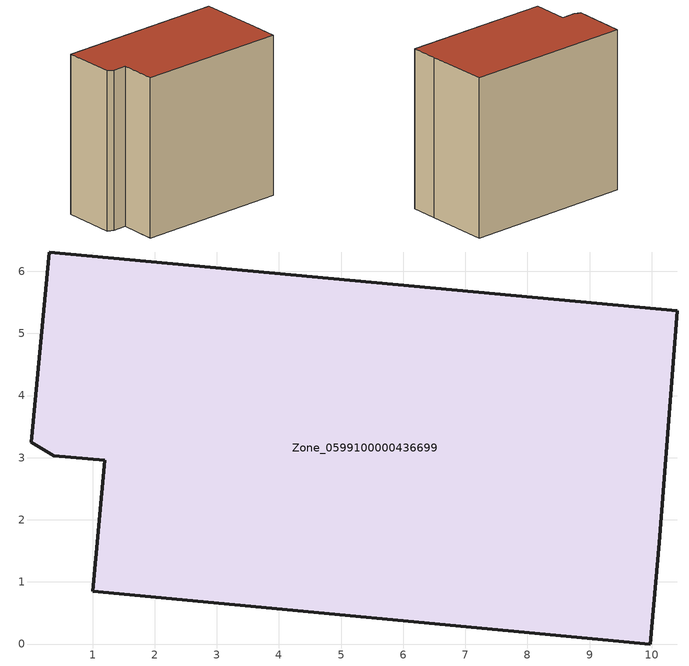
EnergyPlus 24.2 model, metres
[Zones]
Zone_0599100000436699
 floor ground (C_G): 1.2,2.96 0.37,3.03 0.02,3.24 0.3,6.31 10.41,5.37 10.12,1.63 9.97,0 1,0.85 z0
 wall outside (C_F): 1,0.85 9.97,0 10.12,1.63 10.41,5.37 0.3,6.31 0.02,3.24 0.37,3.03 1.2,2.96 1,0.85 z0:9.73
 roof outside (C_R): 0.37,3.03 1.2,2.96 1,0.85 9.97,0 10.12,1.63 10.41,5.37 0.3,6.31 0.02,3.24 z9.73
[BUILDING]
Pand.0599100000436699: North Axis=0; Terrain=City; Loads Convergence Tolerance Value=0.04; Temperature Convergence Tolerance Value=0.4; Solar Distribution=FullExterior; Maximum Number of Warmup Days=25; Minimum Number of Warmup Days=1
[Site:Location]
Rotterdam.The.Hague.AP_ZH_NLD Design_Conditions: Latitude=51.96; Longitude=4.45; Time Zone=1; Elevation=-4.5
[SITE:GROUNDTEMPERATURE:BUILDINGSURFACE]
18, 18, 18, 18, 18, 18, 18, 18, 18, 18, 18, 18
[MATERIAL] Thermal Absorptance=0.9; Solar Absorptance=0.7; Visible Absorptance=0.7
Name | Roughness | Thickness | Conductivity | Density | Specific Heat
G.TI.2006-2014 | MediumSmooth | 0.15 | 0.06 | 540 | 1210
F.TI.2006-2014 | Rough | 0.3 | 0.12 | 1920 | 840
R.TI.2006-2014 | MediumRough | 0.2 | 0.08 | 1500 | 1000
[CONSTRUCTION]
C_G: G.TI.2006-2014
C_F: F.TI.2006-2014
C_R: R.TI.2006-2014
[ZONE]
Zone_0599100000436699: Type=1; Multiplier=1; Ceiling Height=Autocalculate; Volume=Autocalculate; Floor Area=autocalculate; Part of Total Floor Area=Yes
[ZONEINFILTRATION:DESIGNFLOWRATE]
Infil_Zone_0599100000436699: Zone or ZoneList or Space or SpaceList=Zone_0599100000436699; Schedule=AlwaysOn; Design Flow Rate Calculation Method=Flow/Area; Flow Rate per Floor Area=0.0015; Constant Term Coefficient=1; Temperature Term Coefficient=0; Velocity Term Coefficient=0; Velocity Squared Term Coefficient=0
[HVACTEMPLATE:ZONE:IDEALLOADSAIRSYSTEM]
Zone_0599100000436699: Maximum Heating Supply Air Temperature=50; Minimum Cooling Supply Air Temperature=13; Maximum Heating Supply Air Humidity Ratio=0.0156; Minimum Cooling Supply Air Humidity Ratio=0.0077; Heating Limit=NoLimit; Cooling Limit=NoLimit; Dehumidification Control Type=ConstantSensibleHeatRatio; Cooling Sensible Heat Ratio=0.7; Dehumidification Setpoint=60; Humidification Control Type=None; Humidification Setpoint=30; Outdoor Air Method=None; Outdoor Air Flow Rate per Person=0.00944; Outdoor Air Flow Rate per Zone Floor Area=0; Outdoor Air Flow Rate per Zone=0; Demand Controlled Ventilation Type=None; Outdoor Air Economizer Type=NoEconomizer; Heat Recovery Type=None; Sensible Heat Recovery Effectiveness=0.7; Latent Heat Recovery Effectiveness=0.65
[ZONECONTROL:THERMOSTAT]
ThermostatControl_Zone_0599100000436699: Zone or ZoneList=Zone_0599100000436699; Control Type Schedule=DualSetpointControlType; Control 1=Thermostat_Zone_0599100000436699; Temperature Difference Between Cutout And Setpoint=0
[THERMOSTATSETPOINT:DUALSETPOINT]
Thermostat_Zone_0599100000436699: Heating Setpoint Temperature Schedule=HeatingSetpoint_Zone_0599100000436699; Cooling Setpoint Temperature Schedule=CoolingSetpoint_Zone_0599100000436699
[SCHEDULE:COMPACT]
HeatingSetpoint_Zone_0599100000436699: Through: 12/31, For: AllDays, Until: 24:00, 21
CoolingSetpoint_Zone_0599100000436699: Through: 12/31, For: AllDays, Until: 24:00, 24
DualSetpointControlType: Through: 12/31, For: AllDays, Until: 24:00, 4
AlwaysOn: Through: 12/31, For: AllDays, Until: 24:00, 1
